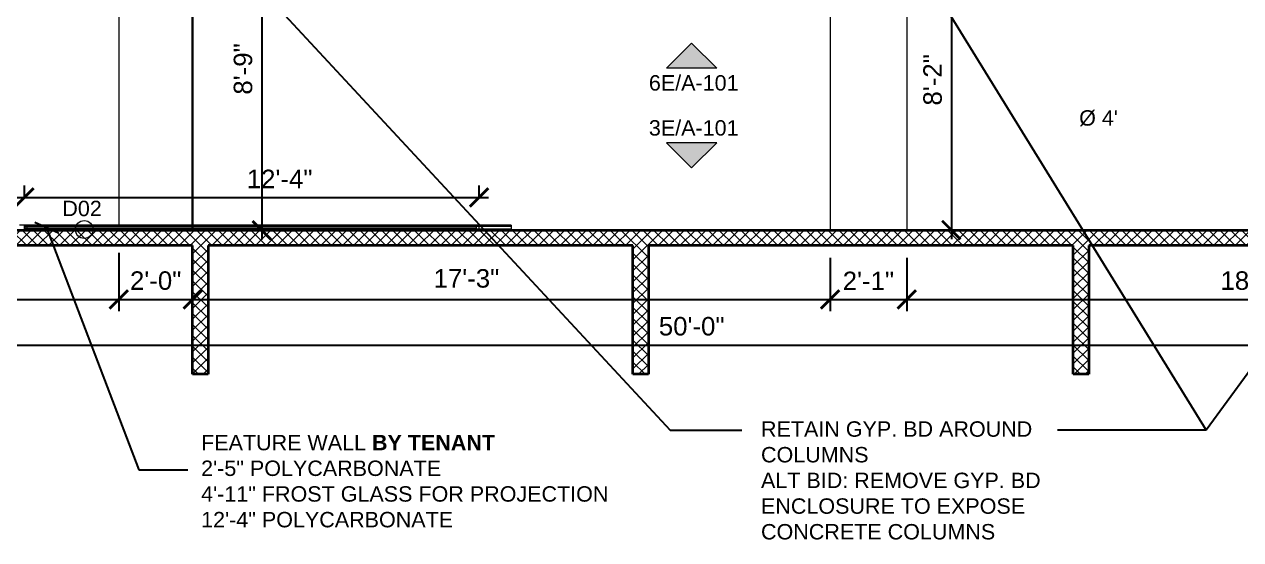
# Model space of a CAD drawing. Extents: x 65572 to 72871, y 30718 to 33858.
# Drawn here: x 66009 to 66404, y 32088 to 32255.3 of the extents above; entities that cross this region are included whole.
import ezdxf

# ---------------------------------------------------------------- set-up
doc = ezdxf.new("R2010")
doc.units = 0
doc.header["$LTSCALE"] = 0.5
doc.header["$MEASUREMENT"] = 0
doc.linetypes.add('HIDDEN', pattern=[0.375, 0.25, -0.125])
doc.layers.get('0').update_dxf_attribs({"color": 20, "linetype": 'CONTINUOUS'})
doc.layers.get('DEFPOINTS').update_dxf_attribs({"linetype": 'CONTINUOUS', "lineweight": 5})
for name, color, linetype, lineweight in [('Annotations', 40, 'CONTINUOUS', 5), ('Framing', 142, 'CONTINUOUS', 13), ('Hatches', 8, 'CONTINUOUS', 5), ('Projections', 151, 'HIDDEN', 5), ('Viewed', 150, 'CONTINUOUS', 9), ('Walls', 7, 'CONTINUOUS', 35)]:
    doc.layers.add(name, color=color, linetype=linetype, lineweight=lineweight)
doc.layers.add('Areas', color=240, linetype='CONTINUOUS', lineweight=25, plot=False)
doc.styles.get("Standard").update_dxf_attribs({"font": 'arial.ttf'})
doc.dimstyles.new('ARCH', dxfattribs={"dimscale": 96, "dimtxt": 0.0625, "dimasz": 0.0625, "dimexe": 0.04, "dimexo": 0.09375, "dimgap": 0.03125, "dimtad": 1, "dimdec": 0, "dimrnd": 0.0625, "dimzin": 3, "dimdsep": 46, "dimlunit": 4, "dimtxsty": 'Standard', "dimblk1": 'ARCHTICK', "dimblk2": 'ARCHTICK', "dimsah": 1, "dimcen": 0, "dimdle": 0.03125, "dimclrd": 256, "dimclre": 256, "dimclrt": 256, "dimazin": 0, "dimtfac": 1, "dimtdec": 0, "dimtmove": 2, "dimatfit": 3, "dimldrblk": 'OBLIQUE', "dimfxl": 0.3, "dimfxlon": 1, "dimfrac": 2, "dimarcsym": 0})

# ---------------------------------------------------------------- blocks, each defined once
blk = doc.blocks.new('_ArchTick')
at = {"const_width": 0.15}
blk.add_lwpolyline([(-0.5, -0.5), (0.5, 0.5)], dxfattribs=at)
blk = doc.blocks.new('*D19')
at = {"layer": 'Annotations', "linetype": 'ByBlock', "lineweight": -2}
for p, q in [((65921.12, 32180), (65921.12, 32147.36)), ((66520.62, 32179.47), (66520.62, 32147.36)), ((65918.12, 32151.2), (66523.62, 32151.2))]:
    blk.add_line(p, q, dxfattribs=at)
at = {"layer": 'DEFPOINTS', "color": 0}
for p in [(65921.12, 32193.47), (66520.62, 32188.47), (66520.62, 32151.2)]:
    blk.add_point(p, dxfattribs=at)
at = {"layer": 'Annotations', "lineweight": -2, "xscale": 6, "yscale": 6, "zscale": 6}
for p, rotation in [((65921.12, 32151.2), 179.9999999970818), ((66520.62, 32151.2), 359.9999999970818)]:
    blk.add_blockref('_ArchTick', p, dxfattribs=dict(at, rotation=rotation))
at = {"layer": 'Annotations', "insert": (66225.69, 32157.26), "char_height": 6, "attachment_point": 5, "rotation": 360}
blk.add_mtext('50\'-0"', dxfattribs=at)
blk = doc.blocks.new('_Oblique')
at = {"lineweight": -2}
blk.add_line((-0.5, -0.5), (0.5, 0.5), dxfattribs=at)
blk = doc.blocks.new('*D37')
at = {"layer": 'Annotations', "linetype": 'ByBlock', "lineweight": -2}
for p, q in [((66086.07, 32296.16), (66086.07, 32185.47)), ((66072.62, 32293.16), (66089.91, 32293.16)), ((66057.27, 32188.47), (66089.91, 32188.47))]:
    blk.add_line(p, q, dxfattribs=at)
at = {"layer": 'DEFPOINTS', "color": 0}
for p in [(66063.62, 32293.16), (65921.12, 32188.47), (66086.07, 32188.47)]:
    blk.add_point(p, dxfattribs=at)
at = {"layer": 'Annotations', "lineweight": -2, "xscale": 6, "yscale": 6, "zscale": 6}
for p, rotation in [((66086.07, 32293.16), 89.99999999708523), ((66086.07, 32188.47), 269.9999999970852)]:
    blk.add_blockref('_ArchTick', p, dxfattribs=dict(at, rotation=rotation))
at = {"layer": 'Annotations', "insert": (66080.01, 32240.81), "char_height": 6, "attachment_point": 5, "rotation": 90}
blk.add_mtext('8\'-9"', dxfattribs=at)
blk = doc.blocks.new('*D47')
at = {"layer": 'Annotations', "linetype": 'ByBlock', "lineweight": -2}
for p, q in [((65921.12, 32179.47), (65921.12, 32162.16)), ((66039.62, 32181.09), (66039.62, 32162.16)), ((65918.12, 32166), (66042.62, 32166))]:
    blk.add_line(p, q, dxfattribs=at)
at = {"layer": 'DEFPOINTS', "color": 0}
for p in [(66039.62, 32190.09), (65921.12, 32188.47), (66039.62, 32166)]:
    blk.add_point(p, dxfattribs=at)
at = {"layer": 'Annotations', "lineweight": -2, "xscale": 6, "yscale": 6, "zscale": 6, "rotation": 180}
blk.add_blockref('_ArchTick', (65921.12, 32166), dxfattribs=at)
at = {"layer": 'Annotations', "lineweight": -2, "xscale": 6, "yscale": 6, "zscale": 6}
blk.add_blockref('_ArchTick', (66039.62, 32166), dxfattribs=at)
at = {"layer": 'Annotations', "insert": (65980.37, 32172.07), "char_height": 6, "attachment_point": 5}
blk.add_mtext('9\'-11"', dxfattribs=at)
blk = doc.blocks.new('*D48')
at = {"layer": 'Annotations', "linetype": 'ByBlock', "lineweight": -2}
for p, q in [((66039.62, 32181.09), (66039.62, 32162.16)), ((66063.62, 32181.09), (66063.62, 32162.16)), ((66036.62, 32166), (66066.62, 32166))]:
    blk.add_line(p, q, dxfattribs=at)
at = {"layer": 'DEFPOINTS', "color": 0}
for p in [(66039.62, 32190.09), (66063.62, 32190.09), (66063.62, 32166)]:
    blk.add_point(p, dxfattribs=at)
at = {"layer": 'Annotations', "lineweight": -2, "xscale": 6, "yscale": 6, "zscale": 6, "rotation": 180}
blk.add_blockref('_ArchTick', (66039.62, 32166), dxfattribs=at)
at = {"layer": 'Annotations', "lineweight": -2, "xscale": 6, "yscale": 6, "zscale": 6}
blk.add_blockref('_ArchTick', (66063.62, 32166), dxfattribs=at)
at = {"layer": 'Annotations', "insert": (66051.62, 32172.07), "char_height": 6, "attachment_point": 5}
blk.add_mtext('2\'-0"', dxfattribs=at)
blk = doc.blocks.new('*D49')
at = {"layer": 'Annotations', "linetype": 'ByBlock', "lineweight": -2}
for p, q in [((66063.62, 32181.09), (66063.62, 32162.16)), ((66270.62, 32179.52), (66270.62, 32162.16)), ((66060.62, 32166), (66273.62, 32166))]:
    blk.add_line(p, q, dxfattribs=at)
at = {"layer": 'DEFPOINTS', "color": 0}
for p in [(66063.62, 32190.09), (66270.62, 32188.52), (66270.62, 32166)]:
    blk.add_point(p, dxfattribs=at)
at = {"layer": 'Annotations', "lineweight": -2, "xscale": 6, "yscale": 6, "zscale": 6, "rotation": 180}
blk.add_blockref('_ArchTick', (66063.62, 32166), dxfattribs=at)
at = {"layer": 'Annotations', "lineweight": -2, "xscale": 6, "yscale": 6, "zscale": 6}
blk.add_blockref('_ArchTick', (66270.62, 32166), dxfattribs=at)
at = {"layer": 'Annotations', "insert": (66152.54, 32172.79), "char_height": 6, "attachment_point": 5}
blk.add_mtext('17\'-3"', dxfattribs=at)
blk = doc.blocks.new('*D50')
at = {"layer": 'Annotations', "linetype": 'ByBlock', "lineweight": -2}
for p, q in [((66270.62, 32179.52), (66270.62, 32162.16)), ((66295.55, 32179.52), (66295.55, 32162.16)), ((66267.62, 32166), (66298.55, 32166))]:
    blk.add_line(p, q, dxfattribs=at)
at = {"layer": 'DEFPOINTS', "color": 0}
for p in [(66270.62, 32188.52), (66295.55, 32188.52), (66295.55, 32166)]:
    blk.add_point(p, dxfattribs=at)
at = {"layer": 'Annotations', "lineweight": -2, "xscale": 6, "yscale": 6, "zscale": 6, "rotation": 180}
blk.add_blockref('_ArchTick', (66270.62, 32166), dxfattribs=at)
at = {"layer": 'Annotations', "lineweight": -2, "xscale": 6, "yscale": 6, "zscale": 6}
blk.add_blockref('_ArchTick', (66295.55, 32166), dxfattribs=at)
at = {"layer": 'Annotations', "insert": (66283.08, 32172.02), "char_height": 6, "attachment_point": 5}
blk.add_mtext('2\'-1"', dxfattribs=at)
blk = doc.blocks.new('*D51')
at = {"layer": 'Annotations', "linetype": 'ByBlock', "lineweight": -2}
for p, q in [((66295.55, 32179.52), (66295.55, 32162.16)), ((66520.62, 32179.47), (66520.62, 32162.16)), ((66292.55, 32166), (66523.62, 32166))]:
    blk.add_line(p, q, dxfattribs=at)
at = {"layer": 'DEFPOINTS', "color": 0}
for p in [(66295.55, 32188.52), (66520.62, 32188.47), (66520.62, 32166)]:
    blk.add_point(p, dxfattribs=at)
at = {"layer": 'Annotations', "lineweight": -2, "xscale": 6, "yscale": 6, "zscale": 6, "rotation": 180}
blk.add_blockref('_ArchTick', (66295.55, 32166), dxfattribs=at)
at = {"layer": 'Annotations', "lineweight": -2, "xscale": 6, "yscale": 6, "zscale": 6}
blk.add_blockref('_ArchTick', (66520.62, 32166), dxfattribs=at)
at = {"layer": 'Annotations', "insert": (66408.08, 32172.07), "char_height": 6, "attachment_point": 5}
blk.add_mtext('18\'-9"', dxfattribs=at)
blk = doc.blocks.new('*D53')
at = {"layer": 'Annotations', "linetype": 'ByBlock', "lineweight": -2}
for p, q in [((65950.06, 32199.09), (65950.06, 32202.94)), ((66009.02, 32199.09), (66009.02, 32202.94)), ((65947.06, 32199.1), (66012.02, 32199.1))]:
    blk.add_line(p, q, dxfattribs=at)
at = {"layer": 'DEFPOINTS', "color": 0}
for p in [(66009.02, 32199.1), (65950.06, 32190.09), (66009.02, 32190.09)]:
    blk.add_point(p, dxfattribs=at)
at = {"layer": 'Annotations', "lineweight": -2, "xscale": 6, "yscale": 6, "zscale": 6, "rotation": 180}
blk.add_blockref('_ArchTick', (65950.06, 32199.1), dxfattribs=at)
at = {"layer": 'Annotations', "lineweight": -2, "xscale": 6, "yscale": 6, "zscale": 6}
blk.add_blockref('_ArchTick', (66009.02, 32199.1), dxfattribs=at)
at = {"layer": 'Annotations', "insert": (65979.54, 32205.11), "char_height": 6, "attachment_point": 5}
blk.add_mtext('4\'-11"', dxfattribs=at)
blk = doc.blocks.new('*D54')
at = {"layer": 'Annotations', "linetype": 'ByBlock', "lineweight": -2}
for p, q in [((66009.02, 32199.09), (66009.02, 32202.94)), ((66156.66, 32199.09), (66156.66, 32202.94)), ((66006.02, 32199.1), (66159.66, 32199.1))]:
    blk.add_line(p, q, dxfattribs=at)
at = {"layer": 'DEFPOINTS', "color": 0}
for p in [(66156.66, 32199.1), (66009.02, 32190.09), (66156.66, 32190.09)]:
    blk.add_point(p, dxfattribs=at)
at = {"layer": 'Annotations', "lineweight": -2, "xscale": 6, "yscale": 6, "zscale": 6, "rotation": 180}
blk.add_blockref('_ArchTick', (66009.02, 32199.1), dxfattribs=at)
at = {"layer": 'Annotations', "lineweight": -2, "xscale": 6, "yscale": 6, "zscale": 6}
blk.add_blockref('_ArchTick', (66156.66, 32199.1), dxfattribs=at)
at = {"layer": 'Annotations', "insert": (66091.87, 32205.11), "char_height": 6, "attachment_point": 5}
blk.add_mtext('12\'-4"', dxfattribs=at)
blk = doc.blocks.new('*D61')
at = {"layer": 'Annotations', "linetype": 'ByBlock', "lineweight": -2}
for p, q in [((66310.01, 32289.02), (66310.01, 32185.52)), ((66304.55, 32286.02), (66313.85, 32286.02)), ((66304.55, 32188.52), (66313.85, 32188.52))]:
    blk.add_line(p, q, dxfattribs=at)
at = {"layer": 'DEFPOINTS', "color": 0}
for p in [(66295.55, 32286.02), (66295.55, 32188.52), (66310.01, 32188.52)]:
    blk.add_point(p, dxfattribs=at)
at = {"layer": 'Annotations', "lineweight": -2, "xscale": 6, "yscale": 6, "zscale": 6}
for p, rotation in [((66310.01, 32286.02), 89.99999999708396), ((66310.01, 32188.52), 269.9999999970839)]:
    blk.add_blockref('_ArchTick', p, dxfattribs=dict(at, rotation=rotation))
at = {"layer": 'Annotations', "insert": (66303.95, 32237.27), "char_height": 6, "attachment_point": 5, "rotation": 90}
blk.add_mtext('8\'-2"', dxfattribs=at)

msp = doc.modelspace()

# ---------------------------------------------------------------- hatches: boundary and pattern name
at = {"layer": 'Hatches', "linetype": 'ByBlock'}
for points in [[(66217.508776, 32241.063052), (66225.658016, 32249.212292), (66233.807255, 32241.063052)], [(66217.508776, 32216.875589), (66225.658016, 32208.72635), (66233.807255, 32216.875589)]]:
    msp.add_hatch(color=256, dxfattribs=at).paths.add_polyline_path(points)
at = {"layer": 'Hatches'}
h = msp.add_hatch(dxfattribs=at)
h.set_pattern_fill('ANSI37', color=256, scale=20, style=0)
h.set_pattern_definition([(45, (63665.679, 30900.0605), (-1.767767, 1.767767), []), (135, (63665.679, 30900.0605), (-1.767767, -1.767767), [])])
h.paths.add_polyline_path([(66349.622504, 32141.767797), (66354.622504, 32141.767797), (66354.622504, 32183.468035), (66523.122504, 32183.468035), (66523.122504, 32188.468035), (65921.122504, 32188.468035), (65921.122504, 32183.468035), (66063.622504, 32183.468035), (66063.622504, 32141.767797), (66068.622504, 32141.767797), (66068.622504, 32183.468035), (66206.622504, 32183.468035), (66206.622504, 32141.767797), (66211.622504, 32141.767797), (66211.622504, 32183.468035), (66349.622504, 32183.468035)])

# ---------------------------------------------------------------- linework, layer by layer
at = {"layer": 'Annotations', "linetype": 'ByBlock'}
for points in [[(66217.508776, 32241.063052), (66225.658016, 32249.212292), (66233.807255, 32241.063052), (66217.508776, 32241.063052)], [(66217.508776, 32216.875589), (66225.658016, 32208.72635), (66233.807255, 32216.875589), (66217.508776, 32216.875589)]]:
    msp.add_lwpolyline(points, dxfattribs=at)
at = {"layer": 'Annotations'}
msp.add_circle((66028.428573, 32188.693712), 2.892978, dxfattribs=at)
at = {"layer": 'Areas'}
for points in [[(66063.622504, 32188.468035), (66063.622504, 32297.468035), (66270.622504, 32297.468035), (66270.622504, 32285.968035), (66295.622504, 32285.968035), (66295.622504, 32528.968035), (66520.622504, 32528.968035), (66520.622504, 32316.968035), (66502.872504, 32316.968035), (66502.872504, 32284.968035), (66520.622504, 32284.968035), (66520.622504, 32188.468035)], [(65921.122504, 32188.468035), (65921.122504, 32384.468035), (66063.622504, 32384.468035), (66063.622504, 32320.661055), (66039.622504, 32320.661055), (66039.622504, 32293.161055), (66063.622504, 32293.161055), (66063.622504, 32188.468035)]]:
    msp.add_lwpolyline(points, close=True, dxfattribs=at)
at = {"layer": 'Framing'}
for p, q in [((66009.017974, 32190.093035), (66007.392974, 32190.093035)), ((66009.017974, 32188.468035), (66009.017974, 32190.093035)), ((66009.017974, 32190.093035), (66010.642974, 32190.093035)), ((66009.017974, 32188.468035), (66009.017974, 32190.093035)), ((66155.782174, 32189.593035), (66009.017974, 32189.593035)), ((66009.017974, 32188.968035), (66009.017974, 32189.593035)), ((66009.017974, 32188.968035), (66009.017974, 32189.593035)), ((66009.123443, 32189.987566), (66009.123443, 32188.573504)), ((66010.537505, 32189.987566), (66009.123443, 32189.987566)), ((66009.89781, 32188.968035), (66009.89781, 32189.593035)), ((66010.361724, 32189.823504), (66010.537505, 32189.823504)), ((66010.361724, 32189.718035), (66010.361724, 32189.823504)), ((66010.642974, 32189.718035), (66010.361724, 32189.718035)), ((66010.537505, 32189.823504), (66010.537505, 32189.987566)), ((66010.642974, 32190.093035), (66010.642974, 32189.718035)), ((66156.66201, 32190.093035), (66155.03701, 32190.093035)), ((66155.03701, 32190.093035), (66155.03701, 32189.718035)), ((66155.03701, 32189.718035), (66155.31826, 32189.718035)), ((66155.142479, 32189.987566), (66156.556541, 32189.987566)), ((66155.142479, 32189.823504), (66155.142479, 32189.987566)), ((66155.31826, 32189.823504), (66155.142479, 32189.823504)), ((66155.31826, 32189.718035), (66155.31826, 32189.823504)), ((66155.782174, 32188.968035), (66155.782174, 32189.593035)), ((66155.782174, 32188.968035), (66155.782174, 32189.593035)), ((66156.556541, 32189.987566), (66156.556541, 32188.573504)), ((66156.66201, 32188.468035), (66156.66201, 32190.093035)), ((66156.66201, 32188.468035), (66156.66201, 32190.093035)), ((66156.66201, 32188.968035), (66156.66201, 32189.593035)), ((66156.66201, 32188.968035), (66156.66201, 32189.593035)), ((66007.392974, 32188.468035), (66009.017974, 32188.468035)), ((66155.782174, 32188.968035), (66009.017974, 32188.968035)), ((66010.642974, 32188.468035), (66009.017974, 32188.468035)), ((66009.123443, 32188.843035), (66010.361724, 32188.843035)), ((66009.123443, 32188.573504), (66010.537505, 32188.573504)), ((66010.361724, 32188.843035), (66010.642974, 32188.843035)), ((66010.361724, 32188.737566), (66010.361724, 32188.843035)), ((66010.537505, 32188.737566), (66010.361724, 32188.737566)), ((66010.537505, 32188.573504), (66010.537505, 32188.737566)), ((66010.642974, 32188.843035), (66010.642974, 32188.468035)), ((66155.03701, 32188.843035), (66155.03701, 32188.468035)), ((66155.31826, 32188.843035), (66155.03701, 32188.843035)), ((66155.03701, 32188.468035), (66156.66201, 32188.468035)), ((66155.142479, 32188.737566), (66155.31826, 32188.737566)), ((66155.142479, 32188.573504), (66155.142479, 32188.737566)), ((66156.556541, 32188.573504), (66155.142479, 32188.573504)), ((66156.556541, 32188.843035), (66155.31826, 32188.843035)), ((66155.31826, 32188.737566), (66155.31826, 32188.843035))]:
    msp.add_line(p, q, dxfattribs=at)
at = {"layer": 'Projections'}
for p, q in [((66039.622504, 32293.161055), (66039.622504, 32190.093035)), ((66063.622504, 32293.161055), (66063.622504, 32190.093035)), ((66270.622504, 32285.968035), (66270.622504, 32188.521859)), ((66295.545662, 32286.021859), (66295.545662, 32188.521859))]:
    msp.add_line(p, q, dxfattribs=at)
at = {"layer": 'Viewed'}
for p, q in [((66167.053202, 32190.093035), (66009.017974, 32190.093035)), ((66167.053202, 32189.718035), (66009.017974, 32189.718035)), ((66167.053202, 32190.093035), (66167.053202, 32189.718035)), ((66167.053202, 32189.718035), (66167.053202, 32188.843035)), ((66167.053202, 32188.843035), (66009.017974, 32188.843035)), ((66167.053202, 32188.843035), (66167.053202, 32188.468035))]:
    msp.add_line(p, q, dxfattribs=at)
at = {"layer": 'Walls'}
for p, q in [((65921.122504, 32188.468035), (66523.122504, 32188.468035)), ((66063.622504, 32183.468035), (65921.122504, 32183.468035)), ((66063.622504, 32141.767797), (66063.622504, 32183.468035)), ((66206.622504, 32183.468035), (66068.622504, 32183.468035)), ((66068.622504, 32183.468035), (66068.622504, 32141.767797)), ((66206.622504, 32141.767797), (66206.622504, 32183.468035)), ((66349.622504, 32183.468035), (66211.622504, 32183.468035)), ((66211.622504, 32183.468035), (66211.622504, 32141.767797)), ((66349.622504, 32141.767797), (66349.622504, 32183.468035)), ((66523.122504, 32183.468035), (66354.622504, 32183.468035)), ((66354.622504, 32183.468035), (66354.622504, 32141.767797)), ((66068.622504, 32141.767797), (66063.622504, 32141.767797)), ((66211.622504, 32141.767797), (66206.622504, 32141.767797)), ((66354.622504, 32141.767797), (66349.622504, 32141.767797))]:
    msp.add_line(p, q, dxfattribs=at)

# ---------------------------------------------------------------- texts
at = {"layer": 'Annotations', "char_height": 5}
for s, insert, width, attachment_point in [('{6E/A-101}', (66226.34856, 32236.253804), 38.29857324, 5), ("{\\pxqc;%%C 4'}", (66327.320167, 32227.410835), 60.99887021, 1), ('{3E/A-101}', (66226.34856, 32221.643001), 38.29857324, 5), ('{D02}', (66021.313547, 32198.032256), 60.99887021, 1), ('{RETAIN GYP. BD AROUND COLUMNS\\PALT BID: REMOVE GYP. BD ENCLOSURE TO EXPOSE CONCRETE COLUMNS}', (66248.199047, 32126.437193), 105.226164, 1), ('{FEATURE WALL \\fArial|b1|i0|c0|p34;BY TENANT\\fArial|b0|i0|c0|p34;\\P2\'-5" POLYCARBONATE\\P4\'-11" FROST GLASS FOR PROJECTION\\P12\'-4" POLYCARBONATE}', (66066.377124, 32122.034162), 147.47433499, 1)]:
    msp.add_mtext(s, dxfattribs=dict(at, insert=insert, width=width, attachment_point=attachment_point))

# ---------------------------------------------------------------- dimensions: what is measured, and where the dimension line sits
at = {"layer": 'Annotations', "linetype": 'ByBlock'}
for base, p1, p2, angle, picture, middle in [((66086.07308, 32188.468035), (66063.622504, 32293.161055), (65921.122504, 32188.468035), 90, '*D37', (66080.01008, 32240.814545)), ((66310.0126639116, 32188.5218587676), (66295.5456622923, 32286.0218587685), (66295.5456622923, 32188.5218587684), 89.9999999971, '*D61', (66303.9496639141, 32237.271858768))]:
    dim = msp.add_linear_dim(base=base, p1=p1, p2=p2, angle=angle, dimstyle='ARCH', dxfattribs=at)
    dim.commit()
    dim.dimension.update_dxf_attribs({"geometry": picture, "text_midpoint": middle})
for base, p1, p2, picture, middle in [((66009.017974, 32199.101041), (65950.060004, 32190.093035), (66009.017974, 32190.093035), '*D53', (65979.538989, 32205.113041)), ((66039.6225036934, 32166.0034012116), (65921.1225036932, 32188.4680352172), (66039.6225036934, 32190.0930352172), '*D47', (65980.3725036933, 32172.0664012116)), ((66063.622504, 32166.003401), (66039.622504, 32190.093035), (66063.622504, 32190.093035), '*D48', (66051.622504, 32172.066401)), ((66295.545662, 32166.003401), (66270.622504, 32188.521859), (66295.545662, 32188.521859), '*D50', (66283.084083, 32172.015401)), ((66520.622504, 32166.003401), (66295.545662, 32188.521859), (66520.622504, 32188.468035), '*D51', (66408.084083, 32172.066401))]:
    dim = msp.add_linear_dim(base=base, p1=p1, p2=p2, dimstyle='ARCH', dxfattribs=at)
    dim.commit()
    dim.dimension.update_dxf_attribs({"geometry": picture, "text_midpoint": middle})
for base, p1, p2, picture, middle in [((66156.66201, 32199.101041), (66009.017974, 32190.093035), (66156.66201, 32190.093035), '*D54', (66091.868516, 32205.113319)), ((66270.622504, 32166.003401), (66063.622504, 32190.093035), (66270.622504, 32188.521859), '*D49', (66152.542142, 32172.794922))]:
    dim = msp.add_linear_dim(base=base, p1=p1, p2=p2, dimstyle='ARCH', dxfattribs=at)
    dim.commit()
    dim.dimension.update_dxf_attribs({"geometry": picture, "text_midpoint": middle, "dimtype": 160})
dim = msp.add_linear_dim(base=(66520.6225037002, 32151.1953242709), p1=(65921.1225036932, 32193.4680352172), p2=(66520.6225037021, 32188.4680352172), angle=359.9999999971, dimstyle='ARCH', dxfattribs=at)
dim.commit()
dim.dimension.update_dxf_attribs({"geometry": '*D19', "text_midpoint": (66225.689949139, 32157.2587622125), "dimtype": 160})

# ---------------------------------------------------------------- leaders
for points in [[(66052.505323, 32302.545706), (66218.713883, 32123.549992), (66241.943445, 32123.549992)], [(66286.136455, 32296.367112), (66392.799691, 32123.549992), (66344.439076, 32123.549992)], [(66518.612127, 32296.367112), (66392.799691, 32123.549992), (66344.439076, 32123.549992)], [(66016.204421, 32189.27162), (66046.196424, 32110.70303), (66062.062222, 32110.70303)]]:
    msp.add_leader(points, dimstyle='ARCH', dxfattribs=at)

doc.saveas('drawing.dxf')
